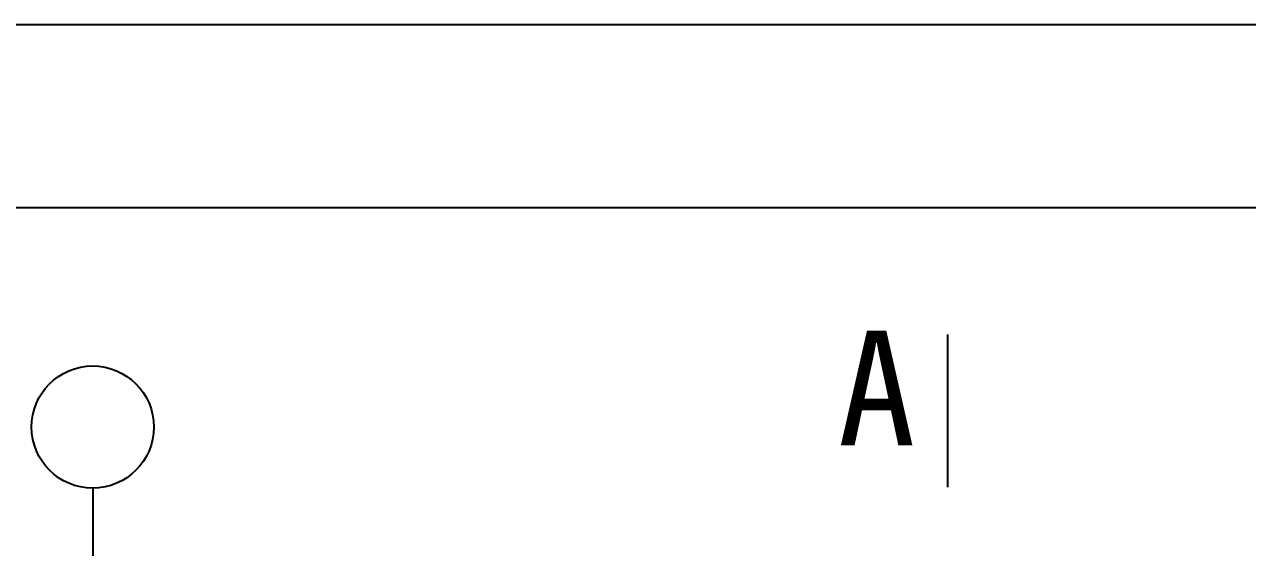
# Model space of a CAD drawing. Header units: metres. Extents: x -855790 to -837970, y 565220 to 577820.
# Drawn here: x -852326 to -850325, y 576963 to 577820 of the extents above; entities that cross this region are included whole.
import ezdxf

# ---------------------------------------------------------------- set-up
doc = ezdxf.new("R2010")
doc.units = ezdxf.units.M
for name, color, linetype in [('AXIS', 3, 'Continuous'), ('PUB_DIM', 3, 'Continuous'), ('PUB_TITLE', 4, 'Continuous')]:
    doc.layers.add(name, color=color, linetype=linetype)

# ---------------------------------------------------------------- blocks, each defined once
blk = doc.blocks.new('_AXISO')
blk.add_circle((0, 0), 0.5)

msp = doc.modelspace()

# ---------------------------------------------------------------- linework, layer by layer
at = {"layer": 'AXIS'}
msp.add_line((-852214.12, 577060.69), (-852214.12, 576371.34), dxfattribs=at)
at = {"layer": 'PUB_DIM'}
msp.add_lwpolyline([(-850815.79, 577312.26), (-850815.79, 577062.26)], dxfattribs=at)
at = {"layer": 'PUB_TITLE'}
for points in [[(-855790.23, 565219.83), (-855790.23, 577819.83), (-837970.23, 577819.83), (-837970.23, 565219.83)], [(-855040.23, 565519.83), (-838270.23, 565519.83), (-838270.23, 577519.83), (-855040.23, 577519.83)]]:
    msp.add_lwpolyline(points, close=True, dxfattribs=at)

# ---------------------------------------------------------------- block references
at = {"layer": 'AXIS', "xscale": 200, "yscale": 200, "zscale": 200}
msp.add_blockref('_AXISO', (-852214.12, 577160.69), dxfattribs=at)

# ---------------------------------------------------------------- texts
at = {"layer": 'PUB_DIM'}
msp.add_text('A', height=187.5, dxfattribs=at).set_placement((-850995.33, 577130.95))

doc.saveas('drawing.dxf')
